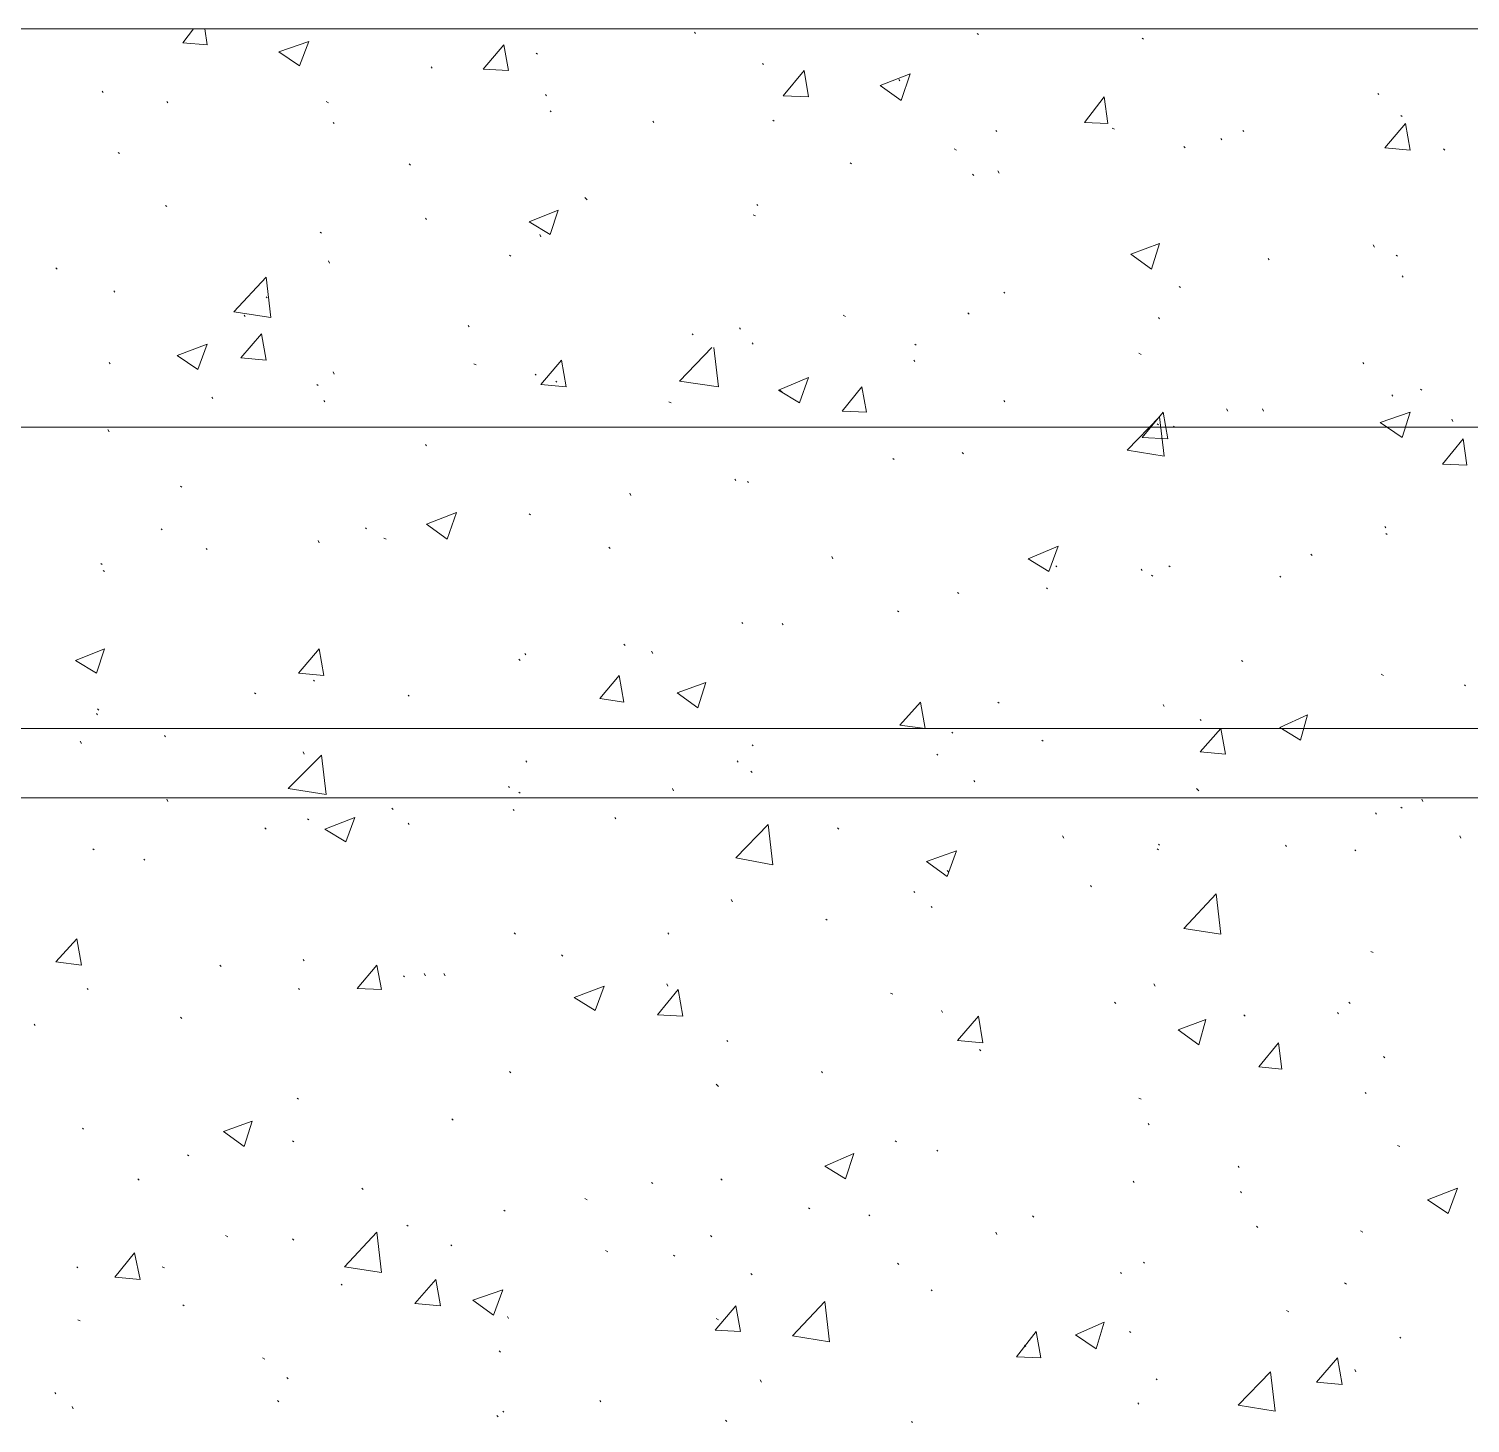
# Model space of a CAD drawing. Header units: millimetres. Extents: x 2928 to 3112, y 1220 to 1280.
# Drawn here: x 2957.286 to 2959.367, y 1260.55 to 1262.562 of the extents above; entities that cross this region are included whole.
import ezdxf

# ---------------------------------------------------------------- set-up
doc = ezdxf.new("R2010")
doc.units = ezdxf.units.MM

msp = doc.modelspace()

# ---------------------------------------------------------------- linework, layer by layer
at = {"color": 253, "linetype": 'Continuous', "lineweight": 5, "true_color": 0x9a9a9a}
for points in [[(2940.97965, 1262.56226), (2981.54689, 1262.56226), (2981.54689, 1240.79028), (2940.97965, 1240.79028)], [(2941.98633, 1261.55224), (2980.53854, 1261.55224), (2980.53854, 1241.8003), (2941.98633, 1241.8003)]]:
    msp.add_lwpolyline(points, close=True, dxfattribs=at)
at = {"color": 92, "linetype": 'Continuous', "lineweight": 13, "true_color": 0x00b800}
for points in [[(2957.50822, 1262.54226), (2957.52322, 1262.56226), (2957.52322, 1262.56226)], [(2957.54322, 1262.53893), (2957.53988, 1262.56226), (2957.53988, 1262.56226)], [(2957.64655, 1262.52892), (2957.68988, 1262.54393), (2957.68988, 1262.54393)], [(2957.67655, 1262.50892), (2957.68988, 1262.54393), (2957.68988, 1262.54393)], [(2958.24823, 1262.55559), (2958.24656, 1262.55726), (2958.24656, 1262.55726)], [(2958.65656, 1262.55393), (2958.6549, 1262.55559), (2958.6549, 1262.55559)], [(2958.8949, 1262.54726), (2958.89323, 1262.54893), (2958.89323, 1262.54893)], [(2957.50822, 1262.54226), (2957.54322, 1262.53893), (2957.54322, 1262.53893)], [(2957.64655, 1262.52892), (2957.67655, 1262.50892), (2957.67655, 1262.50892)], [(2957.94155, 1262.50392), (2957.97156, 1262.53893), (2957.97156, 1262.53893)], [(2957.97822, 1262.50226), (2957.97156, 1262.53893), (2957.97156, 1262.53893)], [(2958.01989, 1262.52559), (2958.01822, 1262.52726), (2958.01822, 1262.52726)], [(2957.86822, 1262.50559), (2957.86655, 1262.50726), (2957.86655, 1262.50726)], [(2957.94155, 1262.50392), (2957.97822, 1262.50226), (2957.97822, 1262.50226)], [(2958.34656, 1262.51059), (2958.34489, 1262.51226), (2958.34489, 1262.51226)], [(2958.37489, 1262.46559), (2958.40489, 1262.50226), (2958.40489, 1262.50226)], [(2958.41156, 1262.46392), (2958.40489, 1262.50226), (2958.40489, 1262.50226)], [(2958.5149, 1262.48059), (2958.55823, 1262.49726), (2958.55823, 1262.49726)], [(2958.5149, 1262.48059), (2958.5449, 1262.45892), (2958.5449, 1262.45892)], [(2958.54323, 1262.48726), (2958.54156, 1262.48892), (2958.54156, 1262.48892)], [(2958.5449, 1262.45892), (2958.55823, 1262.49726), (2958.55823, 1262.49726)], [(2957.39321, 1262.47059), (2957.39155, 1262.47226), (2957.39155, 1262.47226)], [(2958.03322, 1262.46559), (2958.03156, 1262.46726), (2958.03156, 1262.46726)], [(2958.37489, 1262.46559), (2958.41156, 1262.46392), (2958.41156, 1262.46392)], [(2958.8099, 1262.42726), (2958.83823, 1262.46392), (2958.83823, 1262.46392)], [(2958.84323, 1262.42559), (2958.83823, 1262.46392), (2958.83823, 1262.46392)], [(2959.23491, 1262.46726), (2959.23324, 1262.46892), (2959.23324, 1262.46892)], [(2957.48655, 1262.45559), (2957.48488, 1262.45726), (2957.48488, 1262.45726)], [(2957.71822, 1262.45559), (2957.71488, 1262.45726), (2957.71488, 1262.45726)], [(2958.03989, 1262.44226), (2958.03822, 1262.44392), (2958.03822, 1262.44392)], [(2957.72655, 1262.42559), (2957.72488, 1262.42726), (2957.72488, 1262.42726)], [(2958.18822, 1262.42726), (2958.18656, 1262.42892), (2958.18656, 1262.42892)], [(2958.36156, 1262.42892), (2958.35989, 1262.43059), (2958.35989, 1262.43059)], [(2958.8099, 1262.42726), (2958.84323, 1262.42559), (2958.84323, 1262.42559)], [(2958.85323, 1262.41726), (2958.8499, 1262.41892), (2958.8499, 1262.41892)], [(2959.24324, 1262.39059), (2959.27324, 1262.42559), (2959.27324, 1262.42559)], [(2959.26824, 1262.43559), (2959.26657, 1262.43726), (2959.26657, 1262.43726)], [(2959.27991, 1262.38726), (2959.27324, 1262.42559), (2959.27324, 1262.42559)], [(2958.68323, 1262.41392), (2958.68157, 1262.41559), (2958.68157, 1262.41559)], [(2959.00824, 1262.40226), (2959.00657, 1262.40392), (2959.00657, 1262.40392)], [(2959.0399, 1262.41392), (2959.03824, 1262.41559), (2959.03824, 1262.41559)], [(2957.41655, 1262.38226), (2957.41488, 1262.38392), (2957.41488, 1262.38392)], [(2958.6249, 1262.38726), (2958.62156, 1262.38892), (2958.62156, 1262.38892)], [(2958.9549, 1262.39059), (2958.95324, 1262.39226), (2958.95324, 1262.39226)], [(2959.24324, 1262.39059), (2959.27991, 1262.38726), (2959.27991, 1262.38726)], [(2959.32991, 1262.38726), (2959.32824, 1262.38892), (2959.32824, 1262.38892)], [(2957.83655, 1262.36559), (2957.83489, 1262.36726), (2957.83489, 1262.36726)], [(2958.47323, 1262.36726), (2958.47156, 1262.36892), (2958.47156, 1262.36892)], [(2958.68657, 1262.35392), (2958.6849, 1262.35726), (2958.6849, 1262.35726)], [(2958.6499, 1262.35059), (2958.64823, 1262.35226), (2958.64823, 1262.35226)], [(2958.09156, 1262.31559), (2958.08822, 1262.31892), (2958.08822, 1262.31892)], [(2957.48488, 1262.30559), (2957.48321, 1262.30726), (2957.48321, 1262.30726)], [(2958.00822, 1262.28392), (2958.04989, 1262.30059), (2958.04989, 1262.30059)], [(2958.03822, 1262.26559), (2958.04989, 1262.30059), (2958.04989, 1262.30059)], [(2958.33489, 1262.29225), (2958.33156, 1262.29392), (2958.33156, 1262.29392)], [(2958.33823, 1262.30726), (2958.33656, 1262.30892), (2958.33656, 1262.30892)], [(2957.85989, 1262.28725), (2957.85822, 1262.28892), (2957.85822, 1262.28892)], [(2958.00822, 1262.28392), (2958.03822, 1262.26559), (2958.03822, 1262.26559)], [(2957.70822, 1262.26725), (2957.70655, 1262.26892), (2957.70655, 1262.26892)], [(2958.02489, 1262.26225), (2958.02322, 1262.26559), (2958.02322, 1262.26559)], [(2958.87657, 1262.23725), (2958.91824, 1262.25225), (2958.91824, 1262.25225)], [(2958.90657, 1262.21559), (2958.91824, 1262.25225), (2958.91824, 1262.25225)], [(2957.98156, 1262.23392), (2957.97989, 1262.23559), (2957.97989, 1262.23559)], [(2958.87657, 1262.23725), (2958.90657, 1262.21559), (2958.90657, 1262.21559)], [(2959.22824, 1262.24725), (2959.22657, 1262.25059), (2959.22657, 1262.25059)], [(2959.26157, 1262.23392), (2959.25991, 1262.23559), (2959.25991, 1262.23559)], [(2957.32655, 1262.21559), (2957.32488, 1262.21725), (2957.32488, 1262.21725)], [(2957.71988, 1262.22392), (2957.71822, 1262.22725), (2957.71822, 1262.22725)], [(2959.07657, 1262.22892), (2959.0749, 1262.23059), (2959.0749, 1262.23059)], [(2957.58155, 1262.15392), (2957.62822, 1262.20392), (2957.62822, 1262.20392)], [(2957.63488, 1262.14559), (2957.62822, 1262.20392), (2957.62822, 1262.20392)], [(2958.94824, 1262.18892), (2958.94657, 1262.19059), (2958.94657, 1262.19059)], [(2959.26991, 1262.20392), (2959.26824, 1262.20559), (2959.26824, 1262.20559)], [(2957.40988, 1262.18225), (2957.40821, 1262.18392), (2957.40821, 1262.18392)], [(2957.62988, 1262.17392), (2957.62822, 1262.17559), (2957.62822, 1262.17559)], [(2958.6949, 1262.18059), (2958.69323, 1262.18225), (2958.69323, 1262.18225)], [(2957.58155, 1262.15392), (2957.63488, 1262.14559), (2957.63488, 1262.14559)], [(2957.59822, 1262.14725), (2957.59655, 1262.14892), (2957.59655, 1262.14892)], [(2958.4649, 1262.14725), (2958.46156, 1262.14892), (2958.46156, 1262.14892)], [(2958.64323, 1262.15059), (2958.64156, 1262.15225), (2958.64156, 1262.15225)], [(2957.92155, 1262.13225), (2957.91989, 1262.13392), (2957.91989, 1262.13392)], [(2958.31323, 1262.12892), (2958.31156, 1262.13059), (2958.31156, 1262.13059)], [(2958.91824, 1262.14392), (2958.91657, 1262.14559), (2958.91657, 1262.14559)], [(2957.49988, 1262.09059), (2957.54322, 1262.10725), (2957.54322, 1262.10725)], [(2957.52988, 1262.07059), (2957.54322, 1262.10725), (2957.54322, 1262.10725)], [(2957.59155, 1262.08725), (2957.62155, 1262.12225), (2957.62155, 1262.12225)], [(2957.62822, 1262.08392), (2957.62155, 1262.12225), (2957.62155, 1262.12225)], [(2958.24489, 1262.12059), (2958.24323, 1262.12225), (2958.24323, 1262.12225)], [(2958.33156, 1262.10725), (2958.32989, 1262.10892), (2958.32989, 1262.10892)], [(2958.56656, 1262.10559), (2958.5649, 1262.10725), (2958.5649, 1262.10725)], [(2957.49988, 1262.09059), (2957.52988, 1262.07059), (2957.52988, 1262.07059)], [(2957.59155, 1262.08725), (2957.62822, 1262.08392), (2957.62822, 1262.08392)], [(2958.22489, 1262.05392), (2958.27156, 1262.10225), (2958.27156, 1262.10225)], [(2958.28156, 1262.04558), (2958.27489, 1262.10225), (2958.27489, 1262.10225)], [(2958.89157, 1262.09225), (2958.88823, 1262.09392), (2958.88823, 1262.09392)], [(2957.40321, 1262.07892), (2957.40155, 1262.08059), (2957.40155, 1262.08059)], [(2957.72655, 1262.06392), (2957.72488, 1262.06725), (2957.72488, 1262.06725)], [(2957.93155, 1262.07725), (2957.92822, 1262.07892), (2957.92822, 1262.07892)], [(2958.02489, 1262.04892), (2958.05489, 1262.08392), (2958.05489, 1262.08392)], [(2958.06156, 1262.04558), (2958.05489, 1262.08392), (2958.05489, 1262.08392)], [(2958.5649, 1262.08225), (2958.56323, 1262.08392), (2958.56323, 1262.08392)], [(2959.21324, 1262.07892), (2959.21157, 1262.08059), (2959.21157, 1262.08059)], [(2957.70322, 1262.04725), (2957.70155, 1262.04892), (2957.70155, 1262.04892)], [(2958.01822, 1262.06225), (2958.01656, 1262.06392), (2958.01656, 1262.06392)], [(2958.02489, 1262.04892), (2958.06156, 1262.04558), (2958.06156, 1262.04558)], [(2958.04822, 1262.05225), (2958.04656, 1262.05392), (2958.04656, 1262.05392)], [(2958.22489, 1262.05392), (2958.28156, 1262.04558), (2958.28156, 1262.04558)], [(2958.36823, 1262.04058), (2958.41156, 1262.05892), (2958.41156, 1262.05892)], [(2958.39823, 1262.02225), (2958.41156, 1262.05892), (2958.41156, 1262.05892)], [(2958.4599, 1262.01058), (2958.48823, 1262.04558), (2958.48823, 1262.04558)], [(2958.4949, 1262.00892), (2958.48823, 1262.04558), (2958.48823, 1262.04558)], [(2957.55155, 1262.02892), (2957.54988, 1262.03058), (2957.54988, 1262.03058)], [(2957.71322, 1262.02392), (2957.71155, 1262.02558), (2957.71155, 1262.02558)], [(2958.21323, 1262.02225), (2958.20989, 1262.02392), (2958.20989, 1262.02392)], [(2958.36823, 1262.04058), (2958.39823, 1262.02225), (2958.39823, 1262.02225)], [(2958.37323, 1262.03892), (2958.36989, 1262.04058), (2958.36989, 1262.04058)], [(2958.6949, 1262.02392), (2958.69323, 1262.02558), (2958.69323, 1262.02558)], [(2959.25491, 1262.03225), (2959.25324, 1262.03392), (2959.25324, 1262.03392)], [(2959.29657, 1262.04058), (2959.29491, 1262.04225), (2959.29491, 1262.04225)], [(2958.4599, 1262.01058), (2958.4949, 1262.00892), (2958.4949, 1262.00892)], [(2958.87157, 1261.95392), (2958.91824, 1262.00225), (2958.91824, 1262.00225)], [(2958.89323, 1261.97225), (2958.92324, 1262.00892), (2958.92324, 1262.00892)], [(2958.9249, 1261.94558), (2958.91824, 1262.00225), (2958.91824, 1262.00225)], [(2958.9299, 1261.97058), (2958.92324, 1262.00892), (2958.92324, 1262.00892)], [(2959.01657, 1262.01058), (2959.0149, 1262.01392), (2959.0149, 1262.01392)], [(2959.06824, 1262.01058), (2959.06657, 1262.01392), (2959.06657, 1262.01392)], [(2959.23657, 1261.99392), (2959.27991, 1262.00892), (2959.27991, 1262.00892)], [(2959.26824, 1261.97225), (2959.27991, 1262.00892), (2959.27991, 1262.00892)], [(2957.40155, 1261.98058), (2957.39988, 1261.98392), (2957.39988, 1261.98392)], [(2958.91657, 1261.99058), (2958.9149, 1261.99225), (2958.9149, 1261.99225)], [(2958.9399, 1261.98725), (2958.93824, 1261.98892), (2958.93824, 1261.98892)], [(2959.23657, 1261.99392), (2959.26824, 1261.97225), (2959.26824, 1261.97225)], [(2959.34157, 1261.99558), (2959.33991, 1261.99892), (2959.33991, 1261.99892)], [(2957.85989, 1261.96058), (2957.85822, 1261.96225), (2957.85822, 1261.96225)], [(2958.89323, 1261.97225), (2958.9299, 1261.97058), (2958.9299, 1261.97058)], [(2959.32657, 1261.93392), (2959.35657, 1261.97058), (2959.35657, 1261.97058)], [(2959.36158, 1261.93225), (2959.35657, 1261.97058), (2959.35657, 1261.97058)], [(2958.5349, 1261.94058), (2958.53323, 1261.94225), (2958.53323, 1261.94225)], [(2958.6349, 1261.94892), (2958.63323, 1261.95058), (2958.63323, 1261.95058)], [(2958.87157, 1261.95392), (2958.9249, 1261.94558), (2958.9249, 1261.94558)], [(2959.32657, 1261.93392), (2959.36158, 1261.93225), (2959.36158, 1261.93225)], [(2957.50655, 1261.90058), (2957.50488, 1261.90225), (2957.50488, 1261.90225)], [(2958.30656, 1261.91058), (2958.30489, 1261.91225), (2958.30489, 1261.91225)], [(2958.32489, 1261.90725), (2958.32323, 1261.90892), (2958.32323, 1261.90892)], [(2958.15489, 1261.88892), (2958.15322, 1261.89225), (2958.15322, 1261.89225)], [(2957.85989, 1261.84725), (2957.90322, 1261.86392), (2957.90322, 1261.86392)], [(2957.88989, 1261.82558), (2957.90322, 1261.86392), (2957.90322, 1261.86392)], [(2958.00989, 1261.86058), (2958.00822, 1261.86225), (2958.00822, 1261.86225)], [(2957.47821, 1261.83892), (2957.47655, 1261.84058), (2957.47655, 1261.84058)], [(2957.77322, 1261.84058), (2957.77155, 1261.84225), (2957.77155, 1261.84225)], [(2957.85989, 1261.84725), (2957.88989, 1261.82558), (2957.88989, 1261.82558)], [(2959.24491, 1261.84225), (2959.24324, 1261.84392), (2959.24324, 1261.84392)], [(2957.70488, 1261.82058), (2957.70322, 1261.82391), (2957.70322, 1261.82391)], [(2957.80155, 1261.82558), (2957.79822, 1261.82725), (2957.79822, 1261.82725)], [(2958.72823, 1261.79725), (2958.77157, 1261.81558), (2958.77157, 1261.81558)], [(2958.75823, 1261.77891), (2958.77157, 1261.81558), (2958.77157, 1261.81558)], [(2959.24657, 1261.83225), (2959.24491, 1261.83392), (2959.24491, 1261.83392)], [(2957.54322, 1261.81058), (2957.54155, 1261.81225), (2957.54155, 1261.81225)], [(2958.12489, 1261.81225), (2958.12322, 1261.81391), (2958.12322, 1261.81391)], [(2958.44656, 1261.79725), (2958.4449, 1261.80058), (2958.4449, 1261.80058)], [(2958.72823, 1261.79725), (2958.75823, 1261.77891), (2958.75823, 1261.77891)], [(2959.13824, 1261.80225), (2959.13657, 1261.80391), (2959.13657, 1261.80391)], [(2957.39155, 1261.78891), (2957.38988, 1261.79058), (2957.38988, 1261.79058)], [(2957.39488, 1261.77891), (2957.39321, 1261.78058), (2957.39321, 1261.78058)], [(2958.7699, 1261.78558), (2958.76823, 1261.78725), (2958.76823, 1261.78725)], [(2958.89323, 1261.78058), (2958.89157, 1261.78225), (2958.89157, 1261.78225)], [(2958.90824, 1261.77225), (2958.90657, 1261.77391), (2958.90657, 1261.77391)], [(2958.93324, 1261.78558), (2958.93157, 1261.78725), (2958.93157, 1261.78725)], [(2958.75657, 1261.75391), (2958.7549, 1261.75558), (2958.7549, 1261.75558)], [(2959.09324, 1261.77058), (2959.09157, 1261.77225), (2959.09157, 1261.77225)], [(2958.62823, 1261.74725), (2958.62656, 1261.74891), (2958.62656, 1261.74891)], [(2958.54156, 1261.72058), (2958.5399, 1261.72225), (2958.5399, 1261.72225)], [(2958.31656, 1261.70391), (2958.31489, 1261.70558), (2958.31489, 1261.70558)], [(2958.37489, 1261.70225), (2958.37323, 1261.70391), (2958.37323, 1261.70391)], [(2958.14656, 1261.67225), (2958.14489, 1261.67391), (2958.14489, 1261.67391)], [(2957.35321, 1261.65058), (2957.39488, 1261.66725), (2957.39488, 1261.66725)], [(2957.35321, 1261.65058), (2957.38321, 1261.63225), (2957.38321, 1261.63225)], [(2957.38321, 1261.63225), (2957.39488, 1261.66725), (2957.39488, 1261.66725)], [(2957.67488, 1261.63225), (2957.70488, 1261.66725), (2957.70488, 1261.66725)], [(2957.71155, 1261.62891), (2957.70488, 1261.66725), (2957.70488, 1261.66725)], [(2957.99489, 1261.65058), (2957.99322, 1261.65225), (2957.99322, 1261.65225)], [(2958.00322, 1261.65891), (2958.00156, 1261.66058), (2958.00156, 1261.66058)], [(2958.18656, 1261.66058), (2958.18489, 1261.66391), (2958.18489, 1261.66391)], [(2959.03824, 1261.64891), (2959.03657, 1261.65058), (2959.03657, 1261.65058)], [(2957.67488, 1261.63225), (2957.71155, 1261.62891), (2957.71155, 1261.62891)], [(2958.10989, 1261.59558), (2958.13822, 1261.62891), (2958.13822, 1261.62891)], [(2958.14489, 1261.59058), (2958.13822, 1261.62891), (2958.13822, 1261.62891)], [(2959.24157, 1261.62891), (2959.23824, 1261.63058), (2959.23824, 1261.63058)], [(2957.69822, 1261.62058), (2957.69655, 1261.62225), (2957.69655, 1261.62225)], [(2958.22156, 1261.60391), (2958.26323, 1261.61891), (2958.26323, 1261.61891)], [(2958.25156, 1261.58224), (2958.26323, 1261.61891), (2958.26323, 1261.61891)], [(2959.35991, 1261.61391), (2959.35824, 1261.61558), (2959.35824, 1261.61558)], [(2957.61322, 1261.60225), (2957.61155, 1261.60391), (2957.61155, 1261.60391)], [(2957.83489, 1261.59891), (2957.83322, 1261.60058), (2957.83322, 1261.60058)], [(2958.10989, 1261.59558), (2958.14489, 1261.59058), (2958.14489, 1261.59058)], [(2958.22156, 1261.60391), (2958.25156, 1261.58224), (2958.25156, 1261.58224)], [(2958.54323, 1261.55724), (2958.57323, 1261.59058), (2958.57323, 1261.59058)], [(2958.5799, 1261.55224), (2958.57323, 1261.59058), (2958.57323, 1261.59058)], [(2958.68657, 1261.58891), (2958.6849, 1261.59058), (2958.6849, 1261.59058)], [(2958.9249, 1261.58391), (2958.92324, 1261.58724), (2958.92324, 1261.58724)], [(2957.38488, 1261.57224), (2957.38321, 1261.57391), (2957.38321, 1261.57391)], [(2957.38655, 1261.57891), (2957.38488, 1261.58058), (2957.38488, 1261.58058)], [(2958.97824, 1261.56391), (2958.97657, 1261.56558), (2958.97657, 1261.56558)], [(2959.09157, 1261.55391), (2959.13157, 1261.57224), (2959.13157, 1261.57224)], [(2959.12157, 1261.53558), (2959.13157, 1261.57224), (2959.13157, 1261.57224)], [(2958.54323, 1261.55724), (2958.5799, 1261.55224), (2958.5799, 1261.55224)], [(2958.6199, 1261.54558), (2958.61823, 1261.54724), (2958.61823, 1261.54724)], [(2958.97657, 1261.51891), (2959.00657, 1261.55224), (2959.00657, 1261.55224)], [(2959.01324, 1261.51558), (2959.00657, 1261.55224), (2959.00657, 1261.55224)], [(2959.09157, 1261.55391), (2959.12157, 1261.53558), (2959.12157, 1261.53558)], [(2957.36155, 1261.53058), (2957.35988, 1261.53391), (2957.35988, 1261.53391)], [(2957.48321, 1261.54058), (2957.48155, 1261.54224), (2957.48155, 1261.54224)], [(2958.33156, 1261.52724), (2958.32989, 1261.52891), (2958.32989, 1261.52891)], [(2958.7499, 1261.53391), (2958.74823, 1261.53558), (2958.74823, 1261.53558)], [(2957.65988, 1261.46558), (2957.70822, 1261.51391), (2957.70822, 1261.51391)], [(2957.68322, 1261.51558), (2957.68155, 1261.51891), (2957.68155, 1261.51891)], [(2957.71488, 1261.45724), (2957.70822, 1261.51391), (2957.70822, 1261.51391)], [(2958.00489, 1261.50391), (2958.00322, 1261.50558), (2958.00322, 1261.50558)], [(2958.30989, 1261.50391), (2958.30823, 1261.50558), (2958.30823, 1261.50558)], [(2958.59823, 1261.51391), (2958.59656, 1261.51558), (2958.59656, 1261.51558)], [(2958.97657, 1261.51891), (2959.01324, 1261.51558), (2959.01324, 1261.51558)], [(2958.32989, 1261.48891), (2958.32823, 1261.49058), (2958.32823, 1261.49058)], [(2957.65988, 1261.46558), (2957.71488, 1261.45724), (2957.71488, 1261.45724)], [(2957.97989, 1261.46724), (2957.97822, 1261.46891), (2957.97822, 1261.46891)], [(2958.21656, 1261.46224), (2958.21489, 1261.46558), (2958.21489, 1261.46558)], [(2958.65156, 1261.47558), (2958.6499, 1261.47724), (2958.6499, 1261.47724)], [(2958.9749, 1261.46224), (2958.97157, 1261.46558), (2958.97157, 1261.46558)], [(2957.48655, 1261.44724), (2957.48488, 1261.45058), (2957.48488, 1261.45058)], [(2957.99489, 1261.45891), (2957.99322, 1261.46058), (2957.99322, 1261.46058)], [(2959.29824, 1261.44724), (2959.29657, 1261.45058), (2959.29657, 1261.45058)], [(2957.68988, 1261.42058), (2957.68822, 1261.42224), (2957.68822, 1261.42224)], [(2957.71322, 1261.40724), (2957.75655, 1261.42391), (2957.75655, 1261.42391)], [(2957.74322, 1261.38891), (2957.75655, 1261.42391), (2957.75655, 1261.42391)], [(2957.81155, 1261.43558), (2957.80989, 1261.43724), (2957.80989, 1261.43724)], [(2957.98656, 1261.43391), (2957.98489, 1261.43558), (2957.98489, 1261.43558)], [(2958.13322, 1261.42224), (2958.13156, 1261.42391), (2958.13156, 1261.42391)], [(2959.23157, 1261.42891), (2959.22991, 1261.43058), (2959.22991, 1261.43058)], [(2959.26824, 1261.43724), (2959.26657, 1261.43891), (2959.26657, 1261.43891)], [(2957.62822, 1261.40724), (2957.62655, 1261.40891), (2957.62655, 1261.40891)], [(2957.71322, 1261.40724), (2957.74322, 1261.38891), (2957.74322, 1261.38891)], [(2957.83489, 1261.41391), (2957.83322, 1261.41558), (2957.83322, 1261.41558)], [(2958.30656, 1261.36558), (2958.35323, 1261.41391), (2958.35323, 1261.41391)], [(2958.35989, 1261.35557), (2958.35323, 1261.41391), (2958.35323, 1261.41391)], [(2958.4549, 1261.40724), (2958.45323, 1261.40891), (2958.45323, 1261.40891)], [(2957.37988, 1261.37724), (2957.37821, 1261.37891), (2957.37821, 1261.37891)], [(2958.7799, 1261.39391), (2958.77823, 1261.39724), (2958.77823, 1261.39724)], [(2958.91657, 1261.37724), (2958.9149, 1261.37891), (2958.9149, 1261.37891)], [(2958.91824, 1261.38391), (2958.91657, 1261.38558), (2958.91657, 1261.38558)], [(2959.10157, 1261.38224), (2959.0999, 1261.38391), (2959.0999, 1261.38391)], [(2959.35324, 1261.39391), (2959.35157, 1261.39724), (2959.35157, 1261.39724)], [(2957.45321, 1261.36224), (2957.45155, 1261.36391), (2957.45155, 1261.36391)], [(2958.30656, 1261.36558), (2958.35989, 1261.35557), (2958.35989, 1261.35557)], [(2958.58156, 1261.36057), (2958.6249, 1261.37558), (2958.6249, 1261.37558)], [(2958.58156, 1261.36057), (2958.61156, 1261.33891), (2958.61156, 1261.33891)], [(2958.61156, 1261.33891), (2958.6249, 1261.37558), (2958.6249, 1261.37558)], [(2959.20157, 1261.37558), (2959.19991, 1261.37724), (2959.19991, 1261.37724)], [(2958.61323, 1261.34557), (2958.61156, 1261.34724), (2958.61156, 1261.34724)], [(2958.5649, 1261.31557), (2958.56323, 1261.31724), (2958.56323, 1261.31724)], [(2958.8199, 1261.32391), (2958.81823, 1261.32557), (2958.81823, 1261.32557)], [(2958.30156, 1261.30224), (2958.29989, 1261.30557), (2958.29989, 1261.30557)], [(2958.5899, 1261.29391), (2958.58823, 1261.29557), (2958.58823, 1261.29557)], [(2958.95324, 1261.26391), (2958.9999, 1261.31391), (2958.9999, 1261.31391)], [(2959.00657, 1261.25557), (2958.9999, 1261.31391), (2958.9999, 1261.31391)], [(2958.43823, 1261.27557), (2958.43656, 1261.27724), (2958.43656, 1261.27724)], [(2957.98822, 1261.25557), (2957.98656, 1261.25724), (2957.98656, 1261.25724)], [(2958.20989, 1261.25557), (2958.20823, 1261.25724), (2958.20823, 1261.25724)], [(2958.95324, 1261.26391), (2959.00657, 1261.25557), (2959.00657, 1261.25557)], [(2957.32488, 1261.21557), (2957.35488, 1261.24891), (2957.35488, 1261.24891)], [(2957.36155, 1261.21057), (2957.35488, 1261.24891), (2957.35488, 1261.24891)], [(2957.32488, 1261.21557), (2957.36155, 1261.21057), (2957.36155, 1261.21057)], [(2957.68322, 1261.21724), (2957.68155, 1261.21891), (2957.68155, 1261.21891)], [(2958.05656, 1261.22391), (2958.05489, 1261.22557), (2958.05489, 1261.22557)], [(2959.22657, 1261.22891), (2959.22324, 1261.23057), (2959.22324, 1261.23057)], [(2957.56322, 1261.20891), (2957.56155, 1261.21057), (2957.56155, 1261.21057)], [(2957.75989, 1261.17724), (2957.78822, 1261.21057), (2957.78822, 1261.21057)], [(2957.79489, 1261.17557), (2957.78822, 1261.21057), (2957.78822, 1261.21057)], [(2957.82822, 1261.19391), (2957.82655, 1261.19557), (2957.82655, 1261.19557)], [(2957.85822, 1261.19557), (2957.85655, 1261.19891), (2957.85655, 1261.19891)], [(2957.88655, 1261.19557), (2957.88489, 1261.19891), (2957.88489, 1261.19891)], [(2957.37155, 1261.17557), (2957.36988, 1261.17724), (2957.36988, 1261.17724)], [(2957.67655, 1261.17557), (2957.67488, 1261.17724), (2957.67488, 1261.17724)], [(2957.75989, 1261.17724), (2957.79489, 1261.17557), (2957.79489, 1261.17557)], [(2958.07322, 1261.16391), (2958.11656, 1261.18057), (2958.11656, 1261.18057)], [(2958.10322, 1261.14557), (2958.11656, 1261.18057), (2958.11656, 1261.18057)], [(2958.19322, 1261.13891), (2958.22323, 1261.17557), (2958.22323, 1261.17557)], [(2958.20823, 1261.18057), (2958.20656, 1261.18391), (2958.20656, 1261.18391)], [(2958.22989, 1261.13724), (2958.22323, 1261.17557), (2958.22323, 1261.17557)], [(2958.53323, 1261.16891), (2958.5299, 1261.17057), (2958.5299, 1261.17057)], [(2958.91157, 1261.18057), (2958.9099, 1261.18391), (2958.9099, 1261.18391)], [(2958.07322, 1261.16391), (2958.10322, 1261.14557), (2958.10322, 1261.14557)], [(2958.8549, 1261.15557), (2958.85323, 1261.15724), (2958.85323, 1261.15724)], [(2959.19324, 1261.15557), (2959.19157, 1261.15724), (2959.19157, 1261.15724)], [(2957.50655, 1261.13391), (2957.50488, 1261.13557), (2957.50488, 1261.13557)], [(2958.19322, 1261.13891), (2958.22989, 1261.13724), (2958.22989, 1261.13724)], [(2958.6049, 1261.14224), (2958.60323, 1261.14557), (2958.60323, 1261.14557)], [(2958.62656, 1261.10224), (2958.65656, 1261.13724), (2958.65656, 1261.13724)], [(2958.66323, 1261.0989), (2958.65656, 1261.13724), (2958.65656, 1261.13724)], [(2958.9449, 1261.11724), (2958.9849, 1261.13224), (2958.9849, 1261.13224)], [(2958.9749, 1261.09557), (2958.9849, 1261.13224), (2958.9849, 1261.13224)], [(2959.04157, 1261.13724), (2959.0399, 1261.13891), (2959.0399, 1261.13891)], [(2959.17657, 1261.14057), (2959.17491, 1261.14224), (2959.17491, 1261.14224)], [(2957.29488, 1261.1239), (2957.29321, 1261.12557), (2957.29321, 1261.12557)], [(2958.9449, 1261.11724), (2958.9749, 1261.09557), (2958.9749, 1261.09557)], [(2958.29489, 1261.10057), (2958.29323, 1261.10224), (2958.29323, 1261.10224)], [(2958.62656, 1261.10224), (2958.66323, 1261.0989), (2958.66323, 1261.0989)], [(2958.6599, 1261.08724), (2958.65823, 1261.0889), (2958.65823, 1261.0889)], [(2959.06157, 1261.0639), (2959.0899, 1261.0989), (2959.0899, 1261.0989)], [(2959.0949, 1261.06057), (2959.0899, 1261.0989), (2959.0899, 1261.0989)], [(2959.24324, 1261.07724), (2959.24157, 1261.0789), (2959.24157, 1261.0789)], [(2957.98156, 1261.05557), (2957.97989, 1261.05724), (2957.97989, 1261.05724)], [(2958.43156, 1261.05557), (2958.4299, 1261.05724), (2958.4299, 1261.05724)], [(2959.06157, 1261.0639), (2959.0949, 1261.06057), (2959.0949, 1261.06057)], [(2958.28156, 1261.03557), (2958.27823, 1261.0389), (2958.27823, 1261.0389)], [(2959.21657, 1261.02557), (2959.21491, 1261.02724), (2959.21491, 1261.02724)], [(2957.67488, 1261.01724), (2957.67322, 1261.0189), (2957.67322, 1261.0189)], [(2958.89157, 1261.01724), (2958.88823, 1261.0189), (2958.88823, 1261.0189)], [(2957.56655, 1260.97057), (2957.60822, 1260.98557), (2957.60822, 1260.98557)], [(2957.59655, 1260.9489), (2957.60822, 1260.98557), (2957.60822, 1260.98557)], [(2957.89822, 1260.98724), (2957.89655, 1260.9889), (2957.89655, 1260.9889)], [(2958.90324, 1260.98057), (2958.90157, 1260.98224), (2958.90157, 1260.98224)], [(2957.36488, 1260.9739), (2957.36321, 1260.97557), (2957.36321, 1260.97557)], [(2957.56655, 1260.97057), (2957.59655, 1260.9489), (2957.59655, 1260.9489)], [(2957.66822, 1260.95557), (2957.66655, 1260.95724), (2957.66655, 1260.95724)], [(2958.53823, 1260.95557), (2958.53656, 1260.95724), (2958.53656, 1260.95724)], [(2958.59823, 1260.94224), (2958.59656, 1260.9439), (2958.59656, 1260.9439)], [(2959.26491, 1260.9489), (2959.26157, 1260.95057), (2959.26157, 1260.95057)], [(2957.51655, 1260.93557), (2957.51488, 1260.93724), (2957.51488, 1260.93724)], [(2958.4349, 1260.92057), (2958.47656, 1260.9389), (2958.47656, 1260.9389)], [(2958.4349, 1260.92057), (2958.4649, 1260.90224), (2958.4649, 1260.90224)], [(2958.4649, 1260.90224), (2958.47656, 1260.9389), (2958.47656, 1260.9389)], [(2959.03324, 1260.9189), (2959.03157, 1260.92057), (2959.03157, 1260.92057)], [(2957.44488, 1260.90057), (2957.44321, 1260.90224), (2957.44321, 1260.90224)], [(2958.28656, 1260.90057), (2958.28489, 1260.90224), (2958.28489, 1260.90224)], [(2957.76822, 1260.88723), (2957.76655, 1260.8889), (2957.76655, 1260.8889)], [(2958.18656, 1260.89557), (2958.18489, 1260.89724), (2958.18489, 1260.89724)], [(2958.88157, 1260.89724), (2958.8799, 1260.8989), (2958.8799, 1260.8989)], [(2959.03657, 1260.88223), (2959.0349, 1260.8839), (2959.0349, 1260.8839)], [(2959.30491, 1260.87223), (2959.34824, 1260.8889), (2959.34824, 1260.8889)], [(2959.33491, 1260.85223), (2959.34824, 1260.8889), (2959.34824, 1260.8889)], [(2958.09156, 1260.87223), (2958.08822, 1260.8739), (2958.08822, 1260.8739)], [(2958.41323, 1260.8589), (2958.41156, 1260.86057), (2958.41156, 1260.86057)], [(2959.30491, 1260.87223), (2959.33491, 1260.85223), (2959.33491, 1260.85223)], [(2957.97322, 1260.85557), (2957.97156, 1260.85723), (2957.97156, 1260.85723)], [(2958.4999, 1260.8489), (2958.49823, 1260.85057), (2958.49823, 1260.85057)], [(2958.73657, 1260.84723), (2958.7349, 1260.8489), (2958.7349, 1260.8489)], [(2957.57322, 1260.8189), (2957.56988, 1260.82057), (2957.56988, 1260.82057)], [(2957.74155, 1260.77557), (2957.78822, 1260.82557), (2957.78822, 1260.82557)], [(2957.79489, 1260.76723), (2957.78822, 1260.82557), (2957.78822, 1260.82557)], [(2957.83322, 1260.8339), (2957.83155, 1260.83557), (2957.83155, 1260.83557)], [(2958.27156, 1260.8189), (2958.26989, 1260.82057), (2958.26989, 1260.82057)], [(2958.68323, 1260.82223), (2958.68157, 1260.82557), (2958.68157, 1260.82557)], [(2959.0599, 1260.83223), (2959.05824, 1260.8339), (2959.05824, 1260.8339)], [(2959.21157, 1260.82557), (2959.20824, 1260.82723), (2959.20824, 1260.82723)], [(2957.40988, 1260.76057), (2957.43821, 1260.79557), (2957.43821, 1260.79557)], [(2957.44655, 1260.75723), (2957.43821, 1260.79557), (2957.43821, 1260.79557)], [(2957.66822, 1260.8139), (2957.66655, 1260.81557), (2957.66655, 1260.81557)], [(2957.89655, 1260.80557), (2957.89489, 1260.80723), (2957.89489, 1260.80723)], [(2958.12156, 1260.79723), (2958.11822, 1260.7989), (2958.11822, 1260.7989)], [(2957.35655, 1260.7739), (2957.35488, 1260.77557), (2957.35488, 1260.77557)], [(2957.48155, 1260.7739), (2957.47821, 1260.77557), (2957.47821, 1260.77557)], [(2957.74155, 1260.77557), (2957.79489, 1260.76723), (2957.79489, 1260.76723)], [(2958.21823, 1260.79057), (2958.21656, 1260.79223), (2958.21656, 1260.79223)], [(2958.54156, 1260.7789), (2958.5399, 1260.78057), (2958.5399, 1260.78057)], [(2958.89657, 1260.78057), (2958.8949, 1260.78223), (2958.8949, 1260.78223)], [(2957.40988, 1260.76057), (2957.44655, 1260.75723), (2957.44655, 1260.75723)], [(2957.84322, 1260.72223), (2957.87322, 1260.75723), (2957.87322, 1260.75723)], [(2957.87989, 1260.7189), (2957.87322, 1260.75723), (2957.87322, 1260.75723)], [(2958.32989, 1260.7639), (2958.32823, 1260.76557), (2958.32823, 1260.76557)], [(2958.86323, 1260.76557), (2958.86157, 1260.76723), (2958.86157, 1260.76723)], [(2957.73822, 1260.7489), (2957.73655, 1260.75057), (2957.73655, 1260.75057)], [(2957.92655, 1260.72723), (2957.96989, 1260.74223), (2957.96989, 1260.74223)], [(2957.95655, 1260.70557), (2957.96989, 1260.74223), (2957.96989, 1260.74223)], [(2958.5899, 1260.74057), (2958.58823, 1260.74223), (2958.58823, 1260.74223)], [(2959.18824, 1260.75057), (2959.18491, 1260.75223), (2959.18491, 1260.75223)], [(2957.50988, 1260.7189), (2957.50822, 1260.72057), (2957.50822, 1260.72057)], [(2957.84322, 1260.72223), (2957.87989, 1260.7189), (2957.87989, 1260.7189)], [(2957.92655, 1260.72723), (2957.95655, 1260.70557), (2957.95655, 1260.70557)], [(2958.27656, 1260.6839), (2958.30656, 1260.7189), (2958.30656, 1260.7189)], [(2958.31323, 1260.68223), (2958.30656, 1260.7189), (2958.30656, 1260.7189)], [(2958.38823, 1260.67557), (2958.4349, 1260.72557), (2958.4349, 1260.72557)], [(2958.44156, 1260.66723), (2958.4349, 1260.72557), (2958.4349, 1260.72557)], [(2959.1049, 1260.71057), (2959.10157, 1260.71223), (2959.10157, 1260.71223)], [(2957.35988, 1260.69723), (2957.35655, 1260.6989), (2957.35655, 1260.6989)], [(2957.97822, 1260.70057), (2957.97656, 1260.7039), (2957.97656, 1260.7039)], [(2958.28156, 1260.6989), (2958.27823, 1260.70057), (2958.27823, 1260.70057)], [(2958.79657, 1260.67723), (2958.83823, 1260.69557), (2958.83823, 1260.69557)], [(2958.82657, 1260.65723), (2958.83823, 1260.69557), (2958.83823, 1260.69557)], [(2958.27656, 1260.6839), (2958.31323, 1260.68223), (2958.31323, 1260.68223)], [(2958.38823, 1260.67557), (2958.44156, 1260.66723), (2958.44156, 1260.66723)], [(2958.71157, 1260.64556), (2958.7399, 1260.68223), (2958.7399, 1260.68223)], [(2958.74657, 1260.6439), (2958.7399, 1260.68223), (2958.7399, 1260.68223)], [(2958.79657, 1260.67723), (2958.82657, 1260.65723), (2958.82657, 1260.65723)], [(2958.87657, 1260.68057), (2958.8749, 1260.68223), (2958.8749, 1260.68223)], [(2959.26657, 1260.67223), (2959.26491, 1260.6739), (2959.26491, 1260.6739)], [(2957.96656, 1260.65223), (2957.96489, 1260.6539), (2957.96489, 1260.6539)], [(2958.7249, 1260.66056), (2958.72323, 1260.66223), (2958.72323, 1260.66223)], [(2957.62655, 1260.64223), (2957.62322, 1260.6439), (2957.62322, 1260.6439)], [(2958.71157, 1260.64556), (2958.74657, 1260.6439), (2958.74657, 1260.6439)], [(2959.14491, 1260.6089), (2959.17491, 1260.6439), (2959.17491, 1260.6439)], [(2959.18157, 1260.60556), (2959.17491, 1260.6439), (2959.17491, 1260.6439)], [(2957.65988, 1260.6139), (2957.65822, 1260.61556), (2957.65822, 1260.61556)], [(2958.34323, 1260.6089), (2958.34156, 1260.61223), (2958.34156, 1260.61223)], [(2958.9149, 1260.61223), (2958.91324, 1260.6139), (2958.91324, 1260.6139)], [(2959.03157, 1260.57556), (2959.07824, 1260.6239), (2959.07824, 1260.6239)], [(2959.0849, 1260.56723), (2959.07824, 1260.6239), (2959.07824, 1260.6239)], [(2959.14491, 1260.6089), (2959.18157, 1260.60556), (2959.18157, 1260.60556)], [(2959.20157, 1260.6239), (2959.19991, 1260.62723), (2959.19991, 1260.62723)], [(2957.32488, 1260.59223), (2957.32321, 1260.5939), (2957.32321, 1260.5939)], [(2957.34988, 1260.57056), (2957.34821, 1260.5739), (2957.34821, 1260.5739)], [(2957.64655, 1260.58056), (2957.64488, 1260.58223), (2957.64488, 1260.58223)], [(2957.97156, 1260.56556), (2957.96989, 1260.56723), (2957.96989, 1260.56723)], [(2958.11156, 1260.58056), (2958.10989, 1260.58223), (2958.10989, 1260.58223)], [(2958.88823, 1260.57723), (2958.88657, 1260.5789), (2958.88657, 1260.5789)], [(2959.03157, 1260.57556), (2959.0849, 1260.56723), (2959.0849, 1260.56723)], [(2957.96322, 1260.5589), (2957.96156, 1260.56056), (2957.96156, 1260.56056)], [(2958.29323, 1260.55223), (2958.29156, 1260.5539), (2958.29156, 1260.5539)], [(2958.56156, 1260.55056), (2958.5599, 1260.55223), (2958.5599, 1260.55223)]]:
    msp.add_lwpolyline(points, dxfattribs=at)
at = {"color": 253, "linetype": 'Continuous', "lineweight": 5, "true_color": 0x9a9a9a}
for points in [[(2981.44522, 1261.98725), (2941.07965, 1261.98725), (2941.07965, 1261.98725)], [(2961.2116, 1241.9003), (2942.08633, 1241.9003), (2942.08633, 1247.74538), (2950.25144, 1247.74538), (2950.25144, 1256.61384), (2942.08633, 1256.61384), (2942.08633, 1261.45224), (2961.2116, 1261.45224), (2961.2116, 1249.1904)]]:
    msp.add_lwpolyline(points, dxfattribs=at)

doc.saveas('drawing.dxf')
